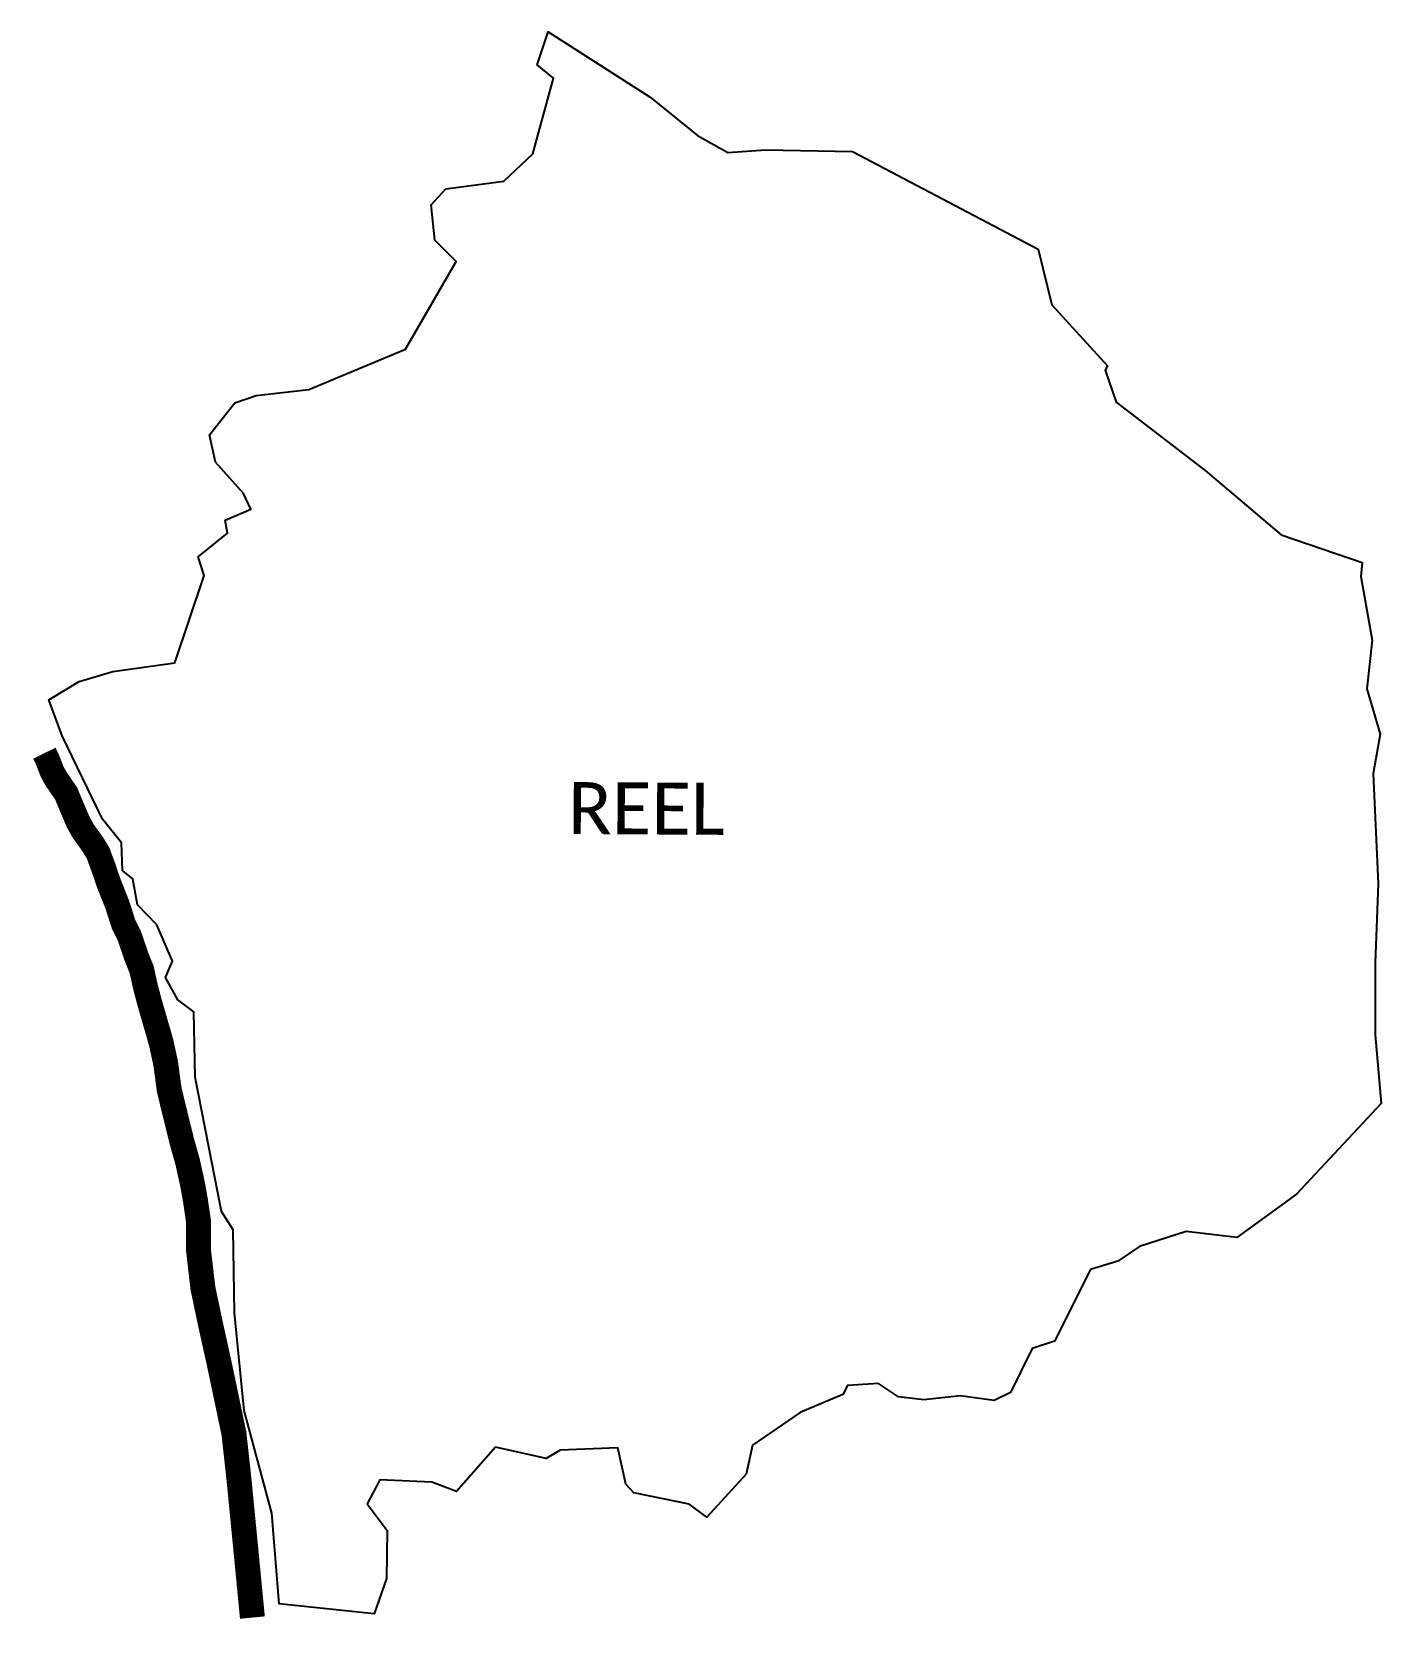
# Model space of a CAD drawing. Header units: metres. Extents: x 313075 to 315779, y 1903731 to 1906932.
import ezdxf

# ---------------------------------------------------------------- set-up
doc = ezdxf.new("R2010")
doc.units = ezdxf.units.M
for name, color, linetype in [('NATURALLY PROTECTED', 3, 'Continuous'), ('village', 3, 'Continuous'), ('VILLAGE NAME', 250, 'Continuous')]:
    doc.layers.add(name, color=color, linetype=linetype)
doc.styles.get("Standard").update_dxf_attribs({"font": 'calibri.ttf'})

msp = doc.modelspace()

# ---------------------------------------------------------------- linework, layer by layer
at = {"layer": 'NATURALLY PROTECTED', "color": 116, "true_color": 0x136734, "const_width": 50, "flags": 128}
msp.add_lwpolyline([(313099.7, 1905487.4), (313104.6, 1905477.5), (313115, 1905450.9), (313122.3, 1905437.3), (313143, 1905407), (313167.4, 1905349.5), (313177.7, 1905331), (313196.9, 1905304.4), (313207.4, 1905287), (313219.4, 1905254.3), (313228, 1905228.7), (313245.8, 1905184), (313258.6, 1905144), (313269.7, 1905122.1), (313284.6, 1905078.8), (313294.7, 1905053.6), (313302, 1905020.3), (313310.2, 1904989.1), (313323, 1904944.8), (313333.9, 1904907), (313342.9, 1904865.3), (313349.8, 1904813.7), (313355.7, 1904788.8), (313375.6, 1904708.1), (313386.7, 1904668.9), (313396.7, 1904623.6), (313402.4, 1904591.4), (313408.5, 1904550.2), (313408.8, 1904490.1), (313413.8, 1904446.5), (313417.5, 1904415.3), (313434, 1904337), (313449.4, 1904268), (313479.6, 1904124.5), (313489.2, 1904037.7), (313505.8, 1903868), (313516.6, 1903755.8)], dxfattribs=at)
at = {"layer": 'village', "flags": 128}
msp.add_lwpolyline([(313256, 1905251.5), (313276.9, 1905235)], dxfattribs=at)
at = {"layer": 'village', "color": 3, "true_color": 0x00ff00}
for points in [[(313256, 1905251.5, 0), (313254.4, 1905308.1, 0), (313216.3, 1905355.5, 0), (313135.2, 1905522.1, 0), (313108.3, 1905594.4, 0), (313169.7, 1905630.8, 0), (313237, 1905651.2, 0), (313361, 1905668.5, 0), (313419.9, 1905843.1, 0), (313407.6, 1905880.9, 0), (313466.8, 1905928.5, 0), (313462.3, 1905954.4, 0), (313513.7, 1905976.2, 0), (313499, 1906007.4, 0), (313442.7, 1906070.4, 0), (313430.8, 1906125.1, 0), (313481.4, 1906189.3, 0), (313524.3, 1906204, 0), (313630, 1906215.7, 0), (313823.5, 1906296.7, 0), (313924.9, 1906472.6, 0), (313882.4, 1906515.3, 0), (313874.9, 1906586.1, 0), (313904.2, 1906617.7, 0), (314020.4, 1906633.4, 0), (314078.7, 1906687.8, 0), (314119.9, 1906839.8, 0), (314087.2, 1906866.5, 0), (314109.4, 1906932.2, 0), (314313.8, 1906801.6, 0), (314408.5, 1906724.7, 0), (314469.2, 1906691.1, 0), (314545.8, 1906696.4, 0), (314719.4, 1906692.5, 0), (315091.8, 1906496.8, 0), (315118.8, 1906385.6, 0), (315230.2, 1906263.4, 0), (315225.6, 1906254.5, 0), (315247.7, 1906190.7, 0), (315426.6, 1906054, 0), (315578.6, 1905924.8, 0), (315740.8, 1905869.4, 0), (315738.6, 1905841.4, 0), (315760.8, 1905713.6, 0), (315750.3, 1905616.1, 0), (315777.2, 1905525.2, 0), (315763.2, 1905446.5, 0), (315773, 1905225.9, 0), (315767, 1905067.3, 0), (315766.8, 1904923, 0), (315778.8, 1904785.8, 0)], [(315778.8, 1904785.8, 0), (315609.2, 1904604, 0), (315489.7, 1904517.3, 0), (315388.2, 1904529, 0), (315294.5, 1904499.1, 0), (315251.5, 1904469.6, 0), (315196.6, 1904453.1, 0), (315124.1, 1904309.4, 0), (315079.5, 1904294.9, 0), (315036.1, 1904206.8, 0), (315003.6, 1904190.6, 0), (314935.1, 1904199.9, 0), (314862.2, 1904191.8, 0), (314811.6, 1904197.8, 0), (314771.3, 1904225, 0), (314709.1, 1904220.8, 0), (314700.1, 1904202.6, 0), (314614.5, 1904166.3, 0), (314518.9, 1904101.4, 0), (314506, 1904043.2, 0), (314427.7, 1903957.2, 0), (314392, 1903983.2, 0), (314281, 1904005.4, 0), (314264.9, 1904023.2, 0), (314249, 1904096, 0), (314133.8, 1904091.2, 0), (314105.7, 1904074.5, 0), (314003.6, 1904097, 0), (313925.9, 1904008.1, 0), (313876.2, 1904027, 0), (313772.3, 1904031.7, 0), (313746.8, 1903983.9, 0), (313786.5, 1903930.1, 0), (313785.1, 1903833.8, 0), (313760.6, 1903763.4, 0), (313601.9, 1903779.7, 0), (313570.5, 1903783.2, 0), (313555.8, 1903965.2, 0), (313500, 1904170.3, 0), (313480.9, 1904366, 0), (313478.2, 1904532.4, 0), (313454.6, 1904569.6, 0), (313402.2, 1904838.7, 0), (313399.4, 1904969.2, 0), (313367.3, 1904993, 0), (313342.6, 1905038, 0), (313356.2, 1905071, 0), (313325.1, 1905143.7, 0), (313286.3, 1905183.8, 0), (313276.9, 1905235, 0)]]:
    msp.add_polyline3d(points, dxfattribs=at)

# ---------------------------------------------------------------- texts
at = {"layer": 'VILLAGE NAME', "insert": (314149.3, 1905429.6), "char_height": 104.042, "attachment_point": 1, "rotation": 359.6762}
msp.add_mtext_dynamic_manual_height_columns('{\\fCalibri|b0|i0|c0|p34;REEL}', width=705.253, gutter_width=520.2, heights=[0], dxfattribs=at)

doc.saveas('drawing.dxf')
